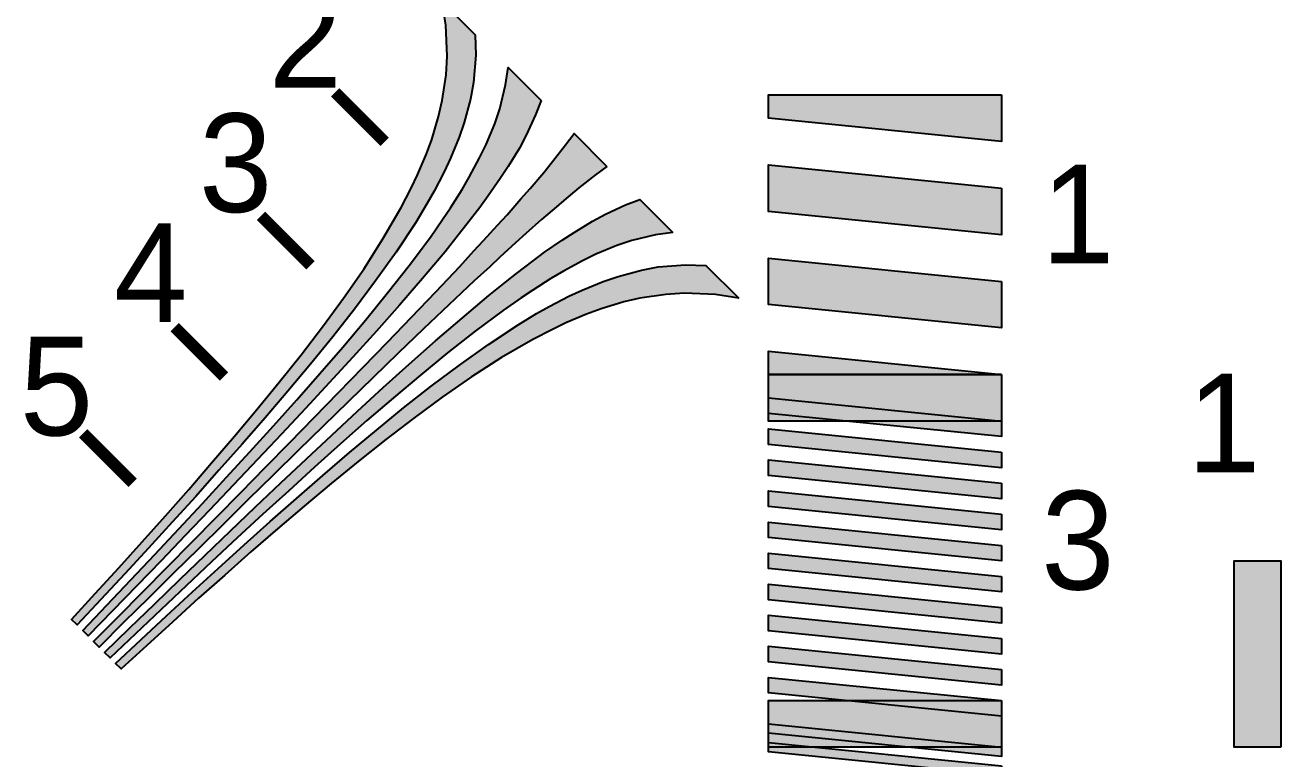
# Model space of a CAD drawing. Header units: millimetres. Extents: x 0 to 420, y 0 to 297.
# Drawn here: x 234.8 to 301.5, y 198.6 to 237.6 of the extents above; entities that cross this region are included whole.
import ezdxf

# ---------------------------------------------------------------- set-up
doc = ezdxf.new("R2010")
doc.units = ezdxf.units.MM
for name, color, linetype in [('CENTER', 7, 'Continuous'), ('LABELS', 7, 'Continuous'), ('PERIPHERY', 7, 'Continuous')]:
    doc.layers.add(name, color=color, linetype=linetype)

msp = doc.modelspace()

# ---------------------------------------------------------------- hatches: boundary and pattern name
at = {"layer": 'CENTER', "true_color": 0x000000}
h = msp.add_hatch(color=7, dxfattribs=at)
h.dxf.hatch_style = 1
h.paths.add_polyline_path([(301.472, 199.237), (298.997, 199.237), (298.997, 209.137), (301.472, 209.137), (301.472, 199.237)])
at = {"layer": 'PERIPHERY', "true_color": 0x000000}
h = msp.add_hatch(color=7, dxfattribs=at)
h.dxf.hatch_style = 1
h.paths.add_polyline_path([(258.671, 237.088), (258.706, 236.003), (258.584, 234.55), (258.418, 233.666), (258.085, 232.424), (257.814, 231.645), (257.359, 230.525), (257.026, 229.807), (256.484, 228.775), (256.108, 228.101), (255.513, 227.121), (254.471, 225.537), (253.377, 224.006), (252.258, 222.501), (251.102, 221.031), (249.922, 219.587), (248.723, 218.16), (247.515, 216.743), (246.29, 215.343), (245.056, 213.951), (243.822, 212.56), (242.571, 211.186), (241.32, 209.812), (240.06, 208.447), (238.791, 207.091), (237.522, 205.735), (237.234, 206.024), (238.485, 207.398), (239.736, 208.771), (240.987, 210.145), (242.221, 211.537), (243.455, 212.928), (244.671, 214.337), (245.879, 215.755), (247.077, 217.181), (248.259, 218.625), (249.423, 220.087), (250.56, 221.574), (251.671, 223.088), (252.748, 224.637), (253.772, 226.238), (254.734, 227.901), (255.268, 228.942), (255.609, 229.651), (256.081, 230.754), (256.362, 231.524), (256.721, 232.74), (256.922, 233.589), (257.123, 234.963), (257.184, 235.951), (257.114, 237.596), (256.922, 238.839), (258.671, 237.088)])
h = msp.add_hatch(color=7, dxfattribs=at)
h.dxf.hatch_style = 1
h.paths.add_polyline_path([(262.172, 233.587), (261.883, 232.826), (261.384, 231.75), (261.017, 231.067), (260.422, 230.087), (260.001, 229.457), (259.363, 228.521), (258.917, 227.917), (258.235, 227.024), (257.771, 226.438), (257.071, 225.563), (255.872, 224.137), (254.656, 222.728), (253.422, 221.336), (252.179, 219.954), (250.919, 218.589), (249.659, 217.224), (248.39, 215.868), (247.112, 214.52), (245.834, 213.173), (244.558, 211.825), (243.271, 210.486), (241.985, 209.147), (240.69, 207.818), (239.403, 206.479), (238.108, 205.149), (237.82, 205.438), (239.097, 206.786), (240.375, 208.133), (241.653, 209.48), (242.922, 210.836), (244.19, 212.193), (245.45, 213.558), (246.701, 214.931), (247.953, 216.305), (249.196, 217.687), (250.42, 219.088), (251.637, 220.497), (252.836, 221.923), (254.017, 223.368), (255.172, 224.837), (256.291, 226.342), (256.939, 227.27), (257.359, 227.899), (257.971, 228.863), (258.356, 229.527), (258.908, 230.551), (259.258, 231.251), (259.722, 232.362), (259.985, 233.15), (260.29, 234.419), (260.422, 235.338), (262.172, 233.587)])
h = msp.add_hatch(color=7, dxfattribs=at)
h.dxf.hatch_style = 1
h.paths.add_polyline_path([(286.622, 233.887), (286.622, 231.413), (274.246, 232.65), (274.246, 233.887), (286.622, 233.887)])
h = msp.add_hatch(color=7, dxfattribs=at)
h.dxf.hatch_style = 1
h.paths.add_polyline_path([(265.672, 230.087), (265.069, 229.64), (264.185, 228.949), (263.607, 228.477), (262.759, 227.751), (262.19, 227.269), (261.359, 226.525), (260.807, 226.026), (259.985, 225.273), (259.442, 224.766), (258.619, 224.013), (257.272, 222.736), (255.924, 221.458), (254.586, 220.172), (253.256, 218.877), (251.926, 217.582), (250.596, 216.286), (249.265, 214.992), (247.944, 213.688), (246.614, 212.393), (245.293, 211.089), (243.972, 209.785), (242.651, 208.481), (241.329, 207.178), (240.009, 205.874), (238.696, 204.561), (238.398, 204.859), (239.71, 206.171), (241.014, 207.492), (242.318, 208.814), (243.622, 210.135), (244.925, 211.456), (246.229, 212.777), (247.524, 214.107), (248.828, 215.429), (250.123, 216.759), (251.418, 218.089), (252.713, 219.419), (254.008, 220.749), (255.294, 222.088), (256.572, 223.435), (257.85, 224.782), (258.602, 225.605), (259.11, 226.148), (259.863, 226.97), (260.362, 227.521), (261.097, 228.361), (261.587, 228.922), (262.313, 229.77), (262.786, 230.348), (263.477, 231.231), (263.923, 231.835), (265.672, 230.087)])
h = msp.add_hatch(color=7, dxfattribs=at)
h.dxf.hatch_style = 1
h.paths.add_polyline_path([(286.622, 228.937), (286.622, 226.462), (274.246, 227.7), (274.246, 230.175), (286.622, 228.937)])
h = msp.add_hatch(color=7, dxfattribs=at)
h.dxf.hatch_style = 1
h.paths.add_polyline_path([(269.173, 226.587), (268.253, 226.456), (266.985, 226.149), (266.197, 225.886), (265.086, 225.423), (264.377, 225.081), (263.362, 224.521), (262.697, 224.137), (261.735, 223.524), (261.105, 223.104), (260.178, 222.457), (258.673, 221.337), (257.202, 220.182), (255.759, 219), (254.332, 217.802), (252.923, 216.586), (251.523, 215.36), (250.14, 214.118), (248.766, 212.866), (247.393, 211.615), (246.028, 210.355), (244.671, 209.086), (243.315, 207.817), (241.968, 206.539), (240.621, 205.262), (239.272, 203.985), (238.984, 204.273), (240.314, 205.568), (241.653, 206.855), (242.983, 208.15), (244.322, 209.436), (245.66, 210.722), (247.007, 212), (248.355, 213.278), (249.702, 214.555), (251.059, 215.824), (252.424, 217.084), (253.789, 218.344), (255.172, 219.587), (256.563, 220.821), (257.972, 222.037), (259.398, 223.236), (260.273, 223.936), (260.86, 224.4), (261.752, 225.082), (262.357, 225.529), (263.284, 226.176), (263.923, 226.587), (264.903, 227.182), (265.585, 227.55), (266.662, 228.049), (267.423, 228.338), (269.173, 226.587)])
h = msp.add_hatch(color=7, dxfattribs=at)
h.dxf.hatch_style = 1
h.paths.add_polyline_path([(272.673, 223.087), (271.43, 223.279), (269.784, 223.35), (268.795, 223.288), (267.422, 223.087), (266.564, 222.894), (265.357, 222.527), (264.586, 222.247), (263.484, 221.774), (262.775, 221.433), (261.734, 220.899), (260.071, 219.936), (258.47, 218.912), (256.921, 217.836), (255.407, 216.725), (253.92, 215.588), (252.458, 214.424), (251.014, 213.242), (249.588, 212.043), (248.171, 210.836), (246.761, 209.619), (245.37, 208.386), (243.978, 207.151), (242.604, 205.9), (241.23, 204.649), (239.857, 203.397), (239.568, 203.686), (240.924, 204.955), (242.281, 206.224), (243.646, 207.484), (245.019, 208.735), (246.393, 209.987), (247.785, 211.221), (249.176, 212.454), (250.576, 213.679), (251.994, 214.887), (253.421, 216.086), (254.864, 217.268), (256.334, 218.423), (257.839, 219.542), (259.371, 220.636), (260.955, 221.677), (261.934, 222.272), (262.609, 222.648), (263.641, 223.191), (264.358, 223.524), (265.469, 223.987), (266.258, 224.25), (267.5, 224.583), (268.383, 224.749), (269.836, 224.872), (270.921, 224.837), (272.673, 223.087)])
h = msp.add_hatch(color=7, dxfattribs=at)
h.dxf.hatch_style = 1
h.paths.add_polyline_path([(286.622, 223.987), (286.622, 221.513), (274.246, 222.75), (274.246, 225.225), (286.622, 223.987)])
h = msp.add_hatch(color=7, dxfattribs=at)
h.dxf.hatch_style = 1
h.paths.add_polyline_path([(286.622, 219.037), (274.246, 219.037), (274.246, 220.275), (286.622, 219.037)])
h = msp.add_hatch(color=7, dxfattribs=at)
h.dxf.hatch_style = 1
h.paths.add_polyline_path([(286.622, 219.037), (286.622, 216.562), (274.246, 216.562), (274.246, 219.037), (286.622, 219.037)])
h = msp.add_hatch(color=7, dxfattribs=at)
h.dxf.hatch_style = 1
h.paths.add_polyline_path([(286.622, 216.562), (286.622, 215.737), (274.246, 216.975), (274.246, 217.8), (286.622, 216.562)])
h = msp.add_hatch(color=7, dxfattribs=at)
h.dxf.hatch_style = 1
h.paths.add_polyline_path([(286.622, 214.912), (286.622, 214.087), (274.246, 215.325), (274.246, 216.15), (286.622, 214.912)])
h = msp.add_hatch(color=7, dxfattribs=at)
h.dxf.hatch_style = 1
h.paths.add_polyline_path([(286.622, 213.262), (286.622, 212.437), (274.246, 213.675), (274.246, 214.5), (286.622, 213.262)])
h = msp.add_hatch(color=7, dxfattribs=at)
h.dxf.hatch_style = 1
h.paths.add_polyline_path([(286.622, 211.612), (286.622, 210.787), (274.246, 212.025), (274.246, 212.85), (286.622, 211.612)])
h = msp.add_hatch(color=7, dxfattribs=at)
h.dxf.hatch_style = 1
h.paths.add_polyline_path([(286.622, 209.962), (286.622, 209.137), (274.246, 210.374), (274.246, 211.199), (286.622, 209.962)])
h = msp.add_hatch(color=7, dxfattribs=at)
h.dxf.hatch_style = 1
h.paths.add_polyline_path([(286.622, 208.312), (286.622, 207.487), (274.246, 208.724), (274.246, 209.549), (286.622, 208.312)])
h = msp.add_hatch(color=7, dxfattribs=at)
h.dxf.hatch_style = 1
h.paths.add_polyline_path([(286.622, 206.662), (286.622, 205.837), (274.246, 207.074), (274.246, 207.9), (286.622, 206.662)])
h = msp.add_hatch(color=7, dxfattribs=at)
h.dxf.hatch_style = 1
h.paths.add_polyline_path([(286.622, 205.012), (286.622, 204.187), (274.246, 205.424), (274.246, 206.249), (286.622, 205.012)])
h = msp.add_hatch(color=7, dxfattribs=at)
h.dxf.hatch_style = 1
h.paths.add_polyline_path([(286.622, 203.362), (286.622, 202.536), (274.246, 203.774), (274.246, 204.599), (286.622, 203.362)])
h = msp.add_hatch(color=7, dxfattribs=at)
h.dxf.hatch_style = 1
h.paths.add_polyline_path([(286.622, 201.712), (286.622, 200.886), (274.246, 202.124), (274.246, 202.949), (286.622, 201.712)])
h = msp.add_hatch(color=7, dxfattribs=at)
h.dxf.hatch_style = 1
h.paths.add_polyline_path([(286.622, 201.712), (286.622, 199.237), (274.246, 199.237), (274.246, 201.712), (286.622, 201.712)])
h = msp.add_hatch(color=7, dxfattribs=at)
h.dxf.hatch_style = 1
h.paths.add_polyline_path([(286.622, 199.237), (286.622, 198.742), (274.246, 199.98), (274.246, 200.475), (286.622, 199.237)])
h = msp.add_hatch(color=7, dxfattribs=at)
h.dxf.hatch_style = 1
h.paths.add_polyline_path([(286.622, 198.247), (286.622, 197.752), (274.246, 198.989), (274.246, 199.485), (286.622, 198.247)])

# ---------------------------------------------------------------- linework, layer by layer
at = {"layer": 'CENTER', "color": 250}
msp.add_lwpolyline([(301.472, 199.237), (298.997, 199.237), (298.997, 209.137), (301.472, 209.137), (301.472, 199.237)], close=True, dxfattribs=at)
at = {"layer": 'CENTER', "color": 250, "true_color": 0x000000}
for points in [[(301.472, 199.237), (301.472, 209.137), (298.997, 209.137)], [(298.997, 209.137), (298.997, 199.237), (301.472, 199.237)]]:
    msp.add_solid(points, dxfattribs=at)
at = {"layer": 'PERIPHERY', "color": 250}
for points in [[(258.671, 237.088), (258.706, 236.003), (258.584, 234.55), (258.418, 233.666), (258.085, 232.424), (257.814, 231.645), (257.359, 230.525), (257.026, 229.807), (256.484, 228.775), (256.108, 228.101), (255.513, 227.121), (254.471, 225.537), (253.377, 224.006), (252.258, 222.501), (251.102, 221.031), (249.922, 219.587), (248.723, 218.16), (247.515, 216.743), (246.29, 215.343), (245.056, 213.951), (243.822, 212.56), (242.571, 211.186), (241.32, 209.812), (240.06, 208.447), (238.791, 207.091), (237.522, 205.735), (237.234, 206.024), (238.485, 207.398), (239.736, 208.771), (240.987, 210.145), (242.221, 211.537), (243.455, 212.928), (244.671, 214.337), (245.879, 215.755), (247.077, 217.181), (248.259, 218.625), (249.423, 220.087), (250.56, 221.574), (251.671, 223.088), (252.748, 224.637), (253.772, 226.238), (254.734, 227.901), (255.268, 228.942), (255.609, 229.651), (256.081, 230.754), (256.362, 231.524), (256.721, 232.74), (256.922, 233.589), (257.123, 234.963), (257.184, 235.951), (257.114, 237.596), (256.922, 238.839), (258.671, 237.088)], [(262.172, 233.587), (261.883, 232.826), (261.384, 231.75), (261.017, 231.067), (260.422, 230.087), (260.001, 229.457), (259.363, 228.521), (258.917, 227.917), (258.235, 227.024), (257.771, 226.438), (257.071, 225.563), (255.872, 224.137), (254.656, 222.728), (253.422, 221.336), (252.179, 219.954), (250.919, 218.589), (249.659, 217.224), (248.39, 215.868), (247.112, 214.52), (245.834, 213.173), (244.558, 211.825), (243.271, 210.486), (241.985, 209.147), (240.69, 207.818), (239.403, 206.479), (238.108, 205.149), (237.82, 205.438), (239.097, 206.786), (240.375, 208.133), (241.653, 209.48), (242.922, 210.836), (244.19, 212.193), (245.45, 213.558), (246.701, 214.931), (247.953, 216.305), (249.196, 217.687), (250.42, 219.088), (251.637, 220.497), (252.836, 221.923), (254.017, 223.368), (255.172, 224.837), (256.291, 226.342), (256.939, 227.27), (257.359, 227.899), (257.971, 228.863), (258.356, 229.527), (258.908, 230.551), (259.258, 231.251), (259.722, 232.362), (259.985, 233.15), (260.29, 234.419), (260.422, 235.338), (262.172, 233.587)], [(286.622, 233.887), (286.622, 231.413), (274.246, 232.65), (274.246, 233.887), (286.622, 233.887)], [(265.672, 230.087), (265.069, 229.64), (264.185, 228.949), (263.607, 228.477), (262.759, 227.751), (262.19, 227.269), (261.359, 226.525), (260.807, 226.026), (259.985, 225.273), (259.442, 224.766), (258.619, 224.013), (257.272, 222.736), (255.924, 221.458), (254.586, 220.172), (253.256, 218.877), (251.926, 217.582), (250.596, 216.286), (249.265, 214.992), (247.944, 213.688), (246.614, 212.393), (245.293, 211.089), (243.972, 209.785), (242.651, 208.481), (241.329, 207.178), (240.009, 205.874), (238.696, 204.561), (238.398, 204.859), (239.71, 206.171), (241.014, 207.492), (242.318, 208.814), (243.622, 210.135), (244.925, 211.456), (246.229, 212.777), (247.524, 214.107), (248.828, 215.429), (250.123, 216.759), (251.418, 218.089), (252.713, 219.419), (254.008, 220.749), (255.294, 222.088), (256.572, 223.435), (257.85, 224.782), (258.602, 225.605), (259.11, 226.148), (259.863, 226.97), (260.362, 227.521), (261.097, 228.361), (261.587, 228.922), (262.313, 229.77), (262.786, 230.348), (263.477, 231.231), (263.923, 231.835), (265.672, 230.087)], [(286.622, 228.937), (286.622, 226.462), (274.246, 227.7), (274.246, 230.175), (286.622, 228.937)], [(269.173, 226.587), (268.253, 226.456), (266.985, 226.149), (266.197, 225.886), (265.086, 225.423), (264.377, 225.081), (263.362, 224.521), (262.697, 224.137), (261.735, 223.524), (261.105, 223.104), (260.178, 222.457), (258.673, 221.337), (257.202, 220.182), (255.759, 219), (254.332, 217.802), (252.923, 216.586), (251.523, 215.36), (250.14, 214.118), (248.766, 212.866), (247.393, 211.615), (246.028, 210.355), (244.671, 209.086), (243.315, 207.817), (241.968, 206.539), (240.621, 205.262), (239.272, 203.985), (238.984, 204.273), (240.314, 205.568), (241.653, 206.855), (242.983, 208.15), (244.322, 209.436), (245.66, 210.722), (247.007, 212), (248.355, 213.278), (249.702, 214.555), (251.059, 215.824), (252.424, 217.084), (253.789, 218.344), (255.172, 219.587), (256.563, 220.821), (257.972, 222.037), (259.398, 223.236), (260.273, 223.936), (260.86, 224.4), (261.752, 225.082), (262.357, 225.529), (263.284, 226.176), (263.923, 226.587), (264.903, 227.182), (265.585, 227.55), (266.662, 228.049), (267.423, 228.338), (269.173, 226.587)], [(272.673, 223.087), (271.43, 223.279), (269.784, 223.35), (268.795, 223.288), (267.422, 223.087), (266.564, 222.894), (265.357, 222.527), (264.586, 222.247), (263.484, 221.774), (262.775, 221.433), (261.734, 220.899), (260.071, 219.936), (258.47, 218.912), (256.921, 217.836), (255.407, 216.725), (253.92, 215.588), (252.458, 214.424), (251.014, 213.242), (249.588, 212.043), (248.171, 210.836), (246.761, 209.619), (245.37, 208.386), (243.978, 207.151), (242.604, 205.9), (241.23, 204.649), (239.857, 203.397), (239.568, 203.686), (240.924, 204.955), (242.281, 206.224), (243.646, 207.484), (245.019, 208.735), (246.393, 209.987), (247.785, 211.221), (249.176, 212.454), (250.576, 213.679), (251.994, 214.887), (253.421, 216.086), (254.864, 217.268), (256.334, 218.423), (257.839, 219.542), (259.371, 220.636), (260.955, 221.677), (261.934, 222.272), (262.609, 222.648), (263.641, 223.191), (264.358, 223.524), (265.469, 223.987), (266.258, 224.25), (267.5, 224.583), (268.383, 224.749), (269.836, 224.872), (270.921, 224.837), (272.673, 223.087)], [(286.622, 223.987), (286.622, 221.513), (274.246, 222.75), (274.246, 225.225), (286.622, 223.987)], [(286.622, 219.037), (274.246, 219.037), (274.246, 220.275), (286.622, 219.037)], [(286.622, 219.037), (286.622, 216.562), (274.246, 216.562), (274.246, 219.037), (286.622, 219.037)], [(286.622, 216.562), (286.622, 215.737), (274.246, 216.975), (274.246, 217.8), (286.622, 216.562)], [(286.622, 214.912), (286.622, 214.087), (274.246, 215.325), (274.246, 216.15), (286.622, 214.912)], [(286.622, 213.262), (286.622, 212.437), (274.246, 213.675), (274.246, 214.5), (286.622, 213.262)], [(286.622, 211.612), (286.622, 210.787), (274.246, 212.025), (274.246, 212.85), (286.622, 211.612)], [(286.622, 209.962), (286.622, 209.137), (274.246, 210.374), (274.246, 211.199), (286.622, 209.962)], [(286.622, 208.312), (286.622, 207.487), (274.246, 208.724), (274.246, 209.549), (286.622, 208.312)], [(286.622, 206.662), (286.622, 205.837), (274.246, 207.074), (274.246, 207.9), (286.622, 206.662)], [(286.622, 205.012), (286.622, 204.187), (274.246, 205.424), (274.246, 206.249), (286.622, 205.012)], [(286.622, 203.362), (286.622, 202.536), (274.246, 203.774), (274.246, 204.599), (286.622, 203.362)], [(286.622, 201.712), (286.622, 200.886), (274.246, 202.124), (274.246, 202.949), (286.622, 201.712)], [(286.622, 201.712), (286.622, 199.237), (274.246, 199.237), (274.246, 201.712), (286.622, 201.712)], [(286.622, 199.237), (286.622, 198.742), (274.246, 199.98), (274.246, 200.475), (286.622, 199.237)], [(286.622, 198.247), (286.622, 197.752), (274.246, 198.989), (274.246, 199.485), (286.622, 198.247)]]:
    msp.add_lwpolyline(points, close=True, dxfattribs=at)
at = {"layer": 'PERIPHERY', "color": 250, "lineweight": 35, "const_width": 0.619}
for points in [[(251.233, 234.025), (253.858, 231.4)], [(247.296, 227.462), (249.921, 224.837)], [(242.702, 221.556), (245.327, 218.931)], [(237.845, 215.911), (240.471, 213.286)]]:
    msp.add_lwpolyline(points, dxfattribs=at)
at = {"layer": 'PERIPHERY', "color": 250, "true_color": 0x000000}
for points in [[(258.671, 237.088), (256.922, 238.839), (257.114, 237.596)], [(258.671, 237.088), (257.114, 237.596), (257.184, 235.951)], [(258.671, 237.088), (256.081, 230.754), (253.377, 224.006)], [(258.671, 237.088), (253.377, 224.006), (254.471, 225.537)], [(258.671, 237.088), (254.471, 225.537), (255.513, 227.121)], [(258.671, 237.088), (255.513, 227.121), (256.108, 228.101)], [(258.671, 237.088), (256.362, 231.524), (256.081, 230.754)], [(258.671, 237.088), (256.108, 228.101), (256.484, 228.775)], [(258.671, 237.088), (256.721, 232.74), (256.362, 231.524)], [(258.671, 237.088), (256.484, 228.775), (257.026, 229.807)], [(258.671, 237.088), (256.922, 233.589), (256.721, 232.74)], [(258.671, 237.088), (257.123, 234.963), (256.922, 233.589)], [(258.671, 237.088), (257.026, 229.807), (257.359, 230.525)], [(258.671, 237.088), (257.184, 235.951), (257.123, 234.963)], [(258.671, 237.088), (257.359, 230.525), (257.814, 231.645)], [(258.671, 237.088), (257.814, 231.645), (258.085, 232.424)], [(258.671, 237.088), (258.085, 232.424), (258.418, 233.666)], [(258.671, 237.088), (258.418, 233.666), (258.584, 234.55)], [(258.584, 234.55), (258.706, 236.003), (258.671, 237.088)], [(262.172, 233.587), (260.422, 235.338), (260.29, 234.419)], [(262.172, 233.587), (260.29, 234.419), (259.985, 233.15)], [(262.172, 233.587), (254.017, 223.368), (247.112, 214.52)], [(262.172, 233.587), (247.112, 214.52), (248.39, 215.868)], [(262.172, 233.587), (248.39, 215.868), (249.659, 217.224)], [(262.172, 233.587), (249.659, 217.224), (250.919, 218.589)], [(262.172, 233.587), (250.919, 218.589), (252.179, 219.954)], [(262.172, 233.587), (252.179, 219.954), (253.422, 221.336)], [(262.172, 233.587), (253.422, 221.336), (254.656, 222.728)], [(262.172, 233.587), (255.172, 224.837), (254.017, 223.368)], [(262.172, 233.587), (254.656, 222.728), (255.872, 224.137)], [(262.172, 233.587), (256.291, 226.342), (255.172, 224.837)], [(262.172, 233.587), (255.872, 224.137), (257.071, 225.563)], [(262.172, 233.587), (256.939, 227.27), (256.291, 226.342)], [(262.172, 233.587), (257.359, 227.899), (256.939, 227.27)], [(262.172, 233.587), (257.071, 225.563), (257.771, 226.438)], [(262.172, 233.587), (257.971, 228.863), (257.359, 227.899)], [(262.172, 233.587), (257.771, 226.438), (258.235, 227.024)], [(262.172, 233.587), (258.356, 229.527), (257.971, 228.863)], [(262.172, 233.587), (258.235, 227.024), (258.917, 227.917)], [(262.172, 233.587), (258.908, 230.551), (258.356, 229.527)], [(262.172, 233.587), (259.258, 231.251), (258.908, 230.551)], [(262.172, 233.587), (258.917, 227.917), (259.363, 228.521)], [(262.172, 233.587), (259.722, 232.362), (259.258, 231.251)], [(262.172, 233.587), (259.363, 228.521), (260.001, 229.457)], [(262.172, 233.587), (259.985, 233.15), (259.722, 232.362)], [(262.172, 233.587), (260.001, 229.457), (260.422, 230.087)], [(262.172, 233.587), (260.422, 230.087), (261.017, 231.067)], [(262.172, 233.587), (261.017, 231.067), (261.384, 231.75)], [(261.384, 231.75), (261.883, 232.826), (262.172, 233.587)], [(286.622, 233.887), (274.246, 233.887), (274.246, 232.65)], [(274.246, 232.65), (286.622, 231.413), (286.622, 233.887)], [(265.672, 230.087), (263.923, 231.835), (263.477, 231.231)], [(265.672, 230.087), (263.477, 231.231), (262.786, 230.348)], [(256.081, 230.754), (255.609, 229.651), (253.377, 224.006)], [(265.672, 230.087), (262.786, 230.348), (262.313, 229.77)], [(286.622, 228.937), (274.246, 230.175), (274.246, 227.7)], [(255.609, 229.651), (255.268, 228.942), (252.258, 222.501)], [(255.609, 229.651), (252.258, 222.501), (253.377, 224.006)], [(265.672, 230.087), (257.85, 224.782), (256.572, 223.435)], [(256.572, 223.435), (265.069, 229.64), (265.672, 230.087)], [(256.572, 223.435), (264.185, 228.949), (265.069, 229.64)], [(265.672, 230.087), (258.602, 225.605), (257.85, 224.782)], [(265.672, 230.087), (259.11, 226.148), (258.602, 225.605)], [(265.672, 230.087), (259.863, 226.97), (259.11, 226.148)], [(265.672, 230.087), (260.362, 227.521), (259.863, 226.97)], [(265.672, 230.087), (261.097, 228.361), (260.362, 227.521)], [(265.672, 230.087), (261.587, 228.922), (261.097, 228.361)], [(265.672, 230.087), (262.313, 229.77), (261.587, 228.922)], [(255.268, 228.942), (254.734, 227.901), (252.258, 222.501)], [(256.572, 223.435), (263.607, 228.477), (264.185, 228.949)], [(274.246, 227.7), (286.622, 226.462), (286.622, 228.937)], [(256.572, 223.435), (262.759, 227.751), (263.607, 228.477)], [(269.173, 226.587), (267.423, 228.338), (266.662, 228.049)], [(254.734, 227.901), (253.772, 226.238), (249.922, 219.587)], [(254.734, 227.901), (249.922, 219.587), (251.102, 221.031)], [(254.734, 227.901), (251.102, 221.031), (252.258, 222.501)], [(256.572, 223.435), (262.19, 227.269), (262.759, 227.751)], [(269.173, 226.587), (265.585, 227.55), (264.903, 227.182)], [(269.173, 226.587), (266.662, 228.049), (265.585, 227.55)], [(256.572, 223.435), (261.359, 226.525), (262.19, 227.269)], [(269.173, 226.587), (264.903, 227.182), (263.923, 226.587)], [(263.284, 226.176), (240.314, 205.568), (238.984, 204.273)], [(263.284, 226.176), (238.984, 204.273), (247.393, 211.615)], [(263.284, 226.176), (241.653, 206.855), (240.314, 205.568)], [(263.284, 226.176), (242.983, 208.15), (241.653, 206.855)], [(263.284, 226.176), (244.322, 209.436), (242.983, 208.15)], [(263.284, 226.176), (245.66, 210.722), (244.322, 209.436)], [(263.284, 226.176), (247.007, 212), (245.66, 210.722)], [(263.284, 226.176), (248.355, 213.278), (247.007, 212)], [(263.284, 226.176), (247.393, 211.615), (248.766, 212.866)], [(263.284, 226.176), (249.702, 214.555), (248.355, 213.278)], [(253.772, 226.238), (252.748, 224.637), (248.723, 218.16)], [(253.772, 226.238), (248.723, 218.16), (249.922, 219.587)], [(263.284, 226.176), (248.766, 212.866), (250.14, 214.118)], [(263.284, 226.176), (251.059, 215.824), (249.702, 214.555)], [(263.284, 226.176), (250.14, 214.118), (251.523, 215.36)], [(263.284, 226.176), (252.424, 217.084), (251.059, 215.824)], [(263.284, 226.176), (251.523, 215.36), (252.923, 216.586)], [(263.284, 226.176), (253.789, 218.344), (252.424, 217.084)], [(263.284, 226.176), (252.923, 216.586), (254.332, 217.802)], [(263.284, 226.176), (255.172, 219.587), (253.789, 218.344)], [(263.284, 226.176), (254.332, 217.802), (255.759, 219)], [(263.284, 226.176), (256.563, 220.821), (255.172, 219.587)], [(263.284, 226.176), (255.759, 219), (257.202, 220.182)], [(263.284, 226.176), (257.972, 222.037), (256.563, 220.821)], [(256.572, 223.435), (260.807, 226.026), (261.359, 226.525)], [(263.284, 226.176), (257.202, 220.182), (258.673, 221.337)], [(263.284, 226.176), (259.398, 223.236), (257.972, 222.037)], [(263.284, 226.176), (258.673, 221.337), (260.178, 222.457)], [(263.284, 226.176), (260.273, 223.936), (259.398, 223.236)], [(263.284, 226.176), (260.178, 222.457), (261.105, 223.104)], [(263.284, 226.176), (260.86, 224.4), (260.273, 223.936)], [(263.284, 226.176), (261.752, 225.082), (260.86, 224.4)], [(263.284, 226.176), (261.105, 223.104), (261.735, 223.524)], [(263.284, 226.176), (261.735, 223.524), (262.697, 224.137)], [(263.284, 226.176), (262.357, 225.529), (261.752, 225.082)], [(263.284, 226.176), (262.697, 224.137), (263.362, 224.521)], [(269.173, 226.587), (263.923, 226.587), (263.284, 226.176)], [(263.284, 226.176), (268.253, 226.456), (269.173, 226.587)], [(263.284, 226.176), (266.985, 226.149), (268.253, 226.456)], [(263.284, 226.176), (263.362, 224.521), (264.377, 225.081)], [(263.284, 226.176), (264.377, 225.081), (265.086, 225.423)], [(263.284, 226.176), (265.086, 225.423), (266.197, 225.886)], [(263.284, 226.176), (266.197, 225.886), (266.985, 226.149)], [(256.572, 223.435), (259.985, 225.273), (260.807, 226.026)], [(256.572, 223.435), (259.442, 224.766), (259.985, 225.273)], [(272.673, 223.087), (269.836, 224.872), (268.383, 224.749)], [(272.673, 223.087), (270.921, 224.837), (269.836, 224.872)], [(286.622, 223.987), (274.246, 225.225), (274.246, 222.75)], [(252.748, 224.637), (251.671, 223.088), (246.29, 215.343)], [(252.748, 224.637), (246.29, 215.343), (247.515, 216.743)], [(252.748, 224.637), (247.515, 216.743), (248.723, 218.16)], [(266.258, 224.25), (251.994, 214.887), (250.576, 213.679)], [(266.258, 224.25), (250.576, 213.679), (258.47, 218.912)], [(266.258, 224.25), (253.421, 216.086), (251.994, 214.887)], [(266.258, 224.25), (254.864, 217.268), (253.421, 216.086)], [(266.258, 224.25), (256.334, 218.423), (254.864, 217.268)], [(266.258, 224.25), (257.839, 219.542), (256.334, 218.423)], [(256.572, 223.435), (258.619, 224.013), (259.442, 224.766)], [(266.258, 224.25), (259.371, 220.636), (257.839, 219.542)], [(266.258, 224.25), (258.47, 218.912), (260.071, 219.936)], [(266.258, 224.25), (260.955, 221.677), (259.371, 220.636)], [(266.258, 224.25), (260.071, 219.936), (261.734, 220.899)], [(266.258, 224.25), (261.934, 222.272), (260.955, 221.677)], [(266.258, 224.25), (261.734, 220.899), (262.775, 221.433)], [(266.258, 224.25), (262.609, 222.648), (261.934, 222.272)], [(266.258, 224.25), (263.641, 223.191), (262.609, 222.648)], [(266.258, 224.25), (262.775, 221.433), (263.484, 221.774)], [(266.258, 224.25), (263.484, 221.774), (264.586, 222.247)], [(266.258, 224.25), (264.358, 223.524), (263.641, 223.191)], [(266.258, 224.25), (265.469, 223.987), (264.358, 223.524)], [(266.258, 224.25), (264.586, 222.247), (265.357, 222.527)], [(266.258, 224.25), (265.357, 222.527), (266.564, 222.894)], [(272.673, 223.087), (267.5, 224.583), (266.258, 224.25)], [(266.258, 224.25), (266.564, 222.894), (267.422, 223.087)], [(266.258, 224.25), (267.422, 223.087), (268.795, 223.288)], [(266.258, 224.25), (268.795, 223.288), (269.784, 223.35)], [(266.258, 224.25), (269.784, 223.35), (271.43, 223.279)], [(266.258, 224.25), (271.43, 223.279), (272.673, 223.087)], [(272.673, 223.087), (268.383, 224.749), (267.5, 224.583)], [(256.572, 223.435), (257.272, 222.736), (258.619, 224.013)], [(274.246, 222.75), (286.622, 221.513), (286.622, 223.987)], [(256.572, 223.435), (255.294, 222.088), (238.696, 204.561)], [(256.572, 223.435), (238.696, 204.561), (240.009, 205.874)], [(256.572, 223.435), (240.009, 205.874), (241.329, 207.178)], [(256.572, 223.435), (241.329, 207.178), (242.651, 208.481)], [(256.572, 223.435), (242.651, 208.481), (243.972, 209.785)], [(256.572, 223.435), (243.972, 209.785), (245.293, 211.089)], [(251.671, 223.088), (250.56, 221.574), (245.056, 213.951)], [(251.671, 223.088), (245.056, 213.951), (246.29, 215.343)], [(256.572, 223.435), (245.293, 211.089), (246.614, 212.393)], [(254.017, 223.368), (252.836, 221.923), (245.834, 213.173)], [(254.017, 223.368), (245.834, 213.173), (247.112, 214.52)], [(256.572, 223.435), (246.614, 212.393), (247.944, 213.688)], [(256.572, 223.435), (247.944, 213.688), (249.265, 214.992)], [(256.572, 223.435), (249.265, 214.992), (250.596, 216.286)], [(256.572, 223.435), (250.596, 216.286), (251.926, 217.582)], [(256.572, 223.435), (251.926, 217.582), (253.256, 218.877)], [(256.572, 223.435), (253.256, 218.877), (254.586, 220.172)], [(256.572, 223.435), (254.586, 220.172), (255.924, 221.458)], [(256.572, 223.435), (255.924, 221.458), (257.272, 222.736)], [(255.294, 222.088), (254.008, 220.749), (238.696, 204.561)], [(252.836, 221.923), (251.637, 220.497), (243.271, 210.486)], [(252.836, 221.923), (243.271, 210.486), (244.558, 211.825)], [(250.56, 221.574), (249.423, 220.087), (243.822, 212.56)], [(250.56, 221.574), (243.822, 212.56), (245.056, 213.951)], [(252.836, 221.923), (244.558, 211.825), (245.834, 213.173)], [(254.008, 220.749), (252.713, 219.419), (238.696, 204.561)], [(251.637, 220.497), (250.42, 219.088), (240.69, 207.818)], [(251.637, 220.497), (240.69, 207.818), (241.985, 209.147)], [(251.637, 220.497), (241.985, 209.147), (243.271, 210.486)], [(274.246, 220.275), (274.246, 219.037), (286.622, 219.037)], [(249.423, 220.087), (248.259, 218.625), (241.32, 209.812)], [(249.423, 220.087), (241.32, 209.812), (242.571, 211.186)], [(249.423, 220.087), (242.571, 211.186), (243.822, 212.56)], [(252.713, 219.419), (251.418, 218.089), (238.696, 204.561)], [(250.42, 219.088), (249.196, 217.687), (239.403, 206.479)], [(250.42, 219.088), (239.403, 206.479), (240.69, 207.818)], [(250.576, 213.679), (256.921, 217.836), (258.47, 218.912)], [(286.622, 219.037), (274.246, 219.037), (274.246, 216.562)], [(274.246, 216.562), (286.622, 216.562), (286.622, 219.037)], [(248.259, 218.625), (247.077, 217.181), (240.06, 208.447)], [(248.259, 218.625), (240.06, 208.447), (241.32, 209.812)], [(249.196, 217.687), (247.953, 216.305), (238.108, 205.149)], [(249.196, 217.687), (238.108, 205.149), (239.403, 206.479)], [(251.418, 218.089), (248.828, 215.429), (238.696, 204.561)], [(251.418, 218.089), (250.123, 216.759), (248.828, 215.429)], [(250.576, 213.679), (255.407, 216.725), (256.921, 217.836)], [(286.622, 216.562), (274.246, 217.8), (274.246, 216.975)], [(247.077, 217.181), (245.879, 215.755), (237.522, 205.735)], [(247.077, 217.181), (237.522, 205.735), (238.791, 207.091)], [(247.077, 217.181), (238.791, 207.091), (240.06, 208.447)], [(274.246, 216.975), (286.622, 215.737), (286.622, 216.562)], [(247.953, 216.305), (245.45, 213.558), (238.108, 205.149)], [(247.953, 216.305), (246.701, 214.931), (245.45, 213.558)], [(250.576, 213.679), (253.92, 215.588), (255.407, 216.725)], [(286.622, 214.912), (274.246, 216.15), (274.246, 215.325)], [(245.879, 215.755), (244.671, 214.337), (237.522, 205.735)], [(250.576, 213.679), (252.458, 214.424), (253.92, 215.588)], [(248.828, 215.429), (246.229, 212.777), (238.696, 204.561)], [(248.828, 215.429), (247.524, 214.107), (246.229, 212.777)], [(274.246, 215.325), (286.622, 214.087), (286.622, 214.912)], [(244.671, 214.337), (243.455, 212.928), (237.522, 205.735)], [(250.576, 213.679), (251.014, 213.242), (252.458, 214.424)], [(286.622, 213.262), (274.246, 214.5), (274.246, 213.675)], [(245.45, 213.558), (244.19, 212.193), (238.108, 205.149)], [(250.576, 213.679), (240.924, 204.955), (239.568, 203.686)], [(250.576, 213.679), (239.568, 203.686), (239.857, 203.397)], [(250.576, 213.679), (239.857, 203.397), (241.23, 204.649)], [(250.576, 213.679), (242.281, 206.224), (240.924, 204.955)], [(250.576, 213.679), (241.23, 204.649), (242.604, 205.9)], [(250.576, 213.679), (243.646, 207.484), (242.281, 206.224)], [(250.576, 213.679), (242.604, 205.9), (243.978, 207.151)], [(250.576, 213.679), (245.019, 208.735), (243.646, 207.484)], [(250.576, 213.679), (243.978, 207.151), (245.37, 208.386)], [(250.576, 213.679), (246.393, 209.987), (245.019, 208.735)], [(250.576, 213.679), (245.37, 208.386), (246.761, 209.619)], [(250.576, 213.679), (247.785, 211.221), (246.393, 209.987)], [(250.576, 213.679), (246.761, 209.619), (248.171, 210.836)], [(250.576, 213.679), (249.176, 212.454), (247.785, 211.221)], [(250.576, 213.679), (248.171, 210.836), (249.588, 212.043)], [(250.576, 213.679), (249.588, 212.043), (251.014, 213.242)], [(274.246, 213.675), (286.622, 212.437), (286.622, 213.262)], [(243.455, 212.928), (240.987, 210.145), (237.522, 205.735)], [(243.455, 212.928), (242.221, 211.537), (240.987, 210.145)], [(286.622, 211.612), (274.246, 212.85), (274.246, 212.025)], [(244.19, 212.193), (242.922, 210.836), (238.108, 205.149)], [(246.229, 212.777), (243.622, 210.135), (238.696, 204.561)], [(246.229, 212.777), (244.925, 211.456), (243.622, 210.135)], [(238.984, 204.273), (246.028, 210.355), (247.393, 211.615)], [(274.246, 212.025), (286.622, 210.787), (286.622, 211.612)], [(242.922, 210.836), (241.653, 209.48), (238.108, 205.149)], [(286.622, 209.962), (274.246, 211.199), (274.246, 210.374)], [(240.987, 210.145), (239.736, 208.771), (237.522, 205.735)], [(238.984, 204.273), (244.671, 209.086), (246.028, 210.355)], [(274.246, 210.374), (286.622, 209.137), (286.622, 209.962)], [(241.653, 209.48), (240.375, 208.133), (237.82, 205.438)], [(241.653, 209.48), (237.82, 205.438), (238.108, 205.149)], [(243.622, 210.135), (241.014, 207.492), (238.696, 204.561)], [(243.622, 210.135), (242.318, 208.814), (241.014, 207.492)], [(286.622, 208.312), (274.246, 209.549), (274.246, 208.724)], [(238.984, 204.273), (243.315, 207.817), (244.671, 209.086)], [(239.736, 208.771), (238.485, 207.398), (237.234, 206.024)], [(239.736, 208.771), (237.234, 206.024), (237.522, 205.735)], [(274.246, 208.724), (286.622, 207.487), (286.622, 208.312)], [(240.375, 208.133), (239.097, 206.786), (237.82, 205.438)], [(241.014, 207.492), (239.71, 206.171), (238.696, 204.561)], [(238.984, 204.273), (241.968, 206.539), (243.315, 207.817)], [(286.622, 206.662), (274.246, 207.9), (274.246, 207.074)], [(274.246, 207.074), (286.622, 205.837), (286.622, 206.662)], [(239.71, 206.171), (238.398, 204.859), (238.696, 204.561)], [(238.984, 204.273), (240.621, 205.262), (241.968, 206.539)], [(286.622, 205.012), (274.246, 206.249), (274.246, 205.424)], [(238.984, 204.273), (239.272, 203.985), (240.621, 205.262)], [(274.246, 205.424), (286.622, 204.187), (286.622, 205.012)], [(286.622, 203.362), (274.246, 204.599), (274.246, 203.774)], [(274.246, 203.774), (286.622, 202.536), (286.622, 203.362)], [(286.622, 201.712), (274.246, 202.949), (274.246, 202.124)], [(274.246, 202.124), (286.622, 200.886), (286.622, 201.712)], [(286.622, 201.712), (274.246, 201.712), (274.246, 199.237)], [(274.246, 199.237), (286.622, 199.237), (286.622, 201.712)], [(286.622, 199.237), (274.246, 200.475), (274.246, 199.98)], [(274.246, 199.98), (286.622, 198.742), (286.622, 199.237)], [(286.622, 198.247), (274.246, 199.485), (274.246, 198.989)], [(274.246, 198.989), (286.622, 197.752), (286.622, 198.247)]]:
    msp.add_solid(points, dxfattribs=at)

# ---------------------------------------------------------------- texts
at = {"layer": 'LABELS', "color": 250}
for s, p in [('2', (247.702, 234.268)), ('3', (243.999, 227.668)), ('1', (288.742, 224.941)), ('4', (239.486, 221.835)), ('5', (234.481, 215.801)), ('1', (296.495, 213.835)), ('3', (288.742, 207.616))]:
    msp.add_text(s, height=5.239, dxfattribs=at).set_placement(p)

doc.saveas('drawing.dxf')
